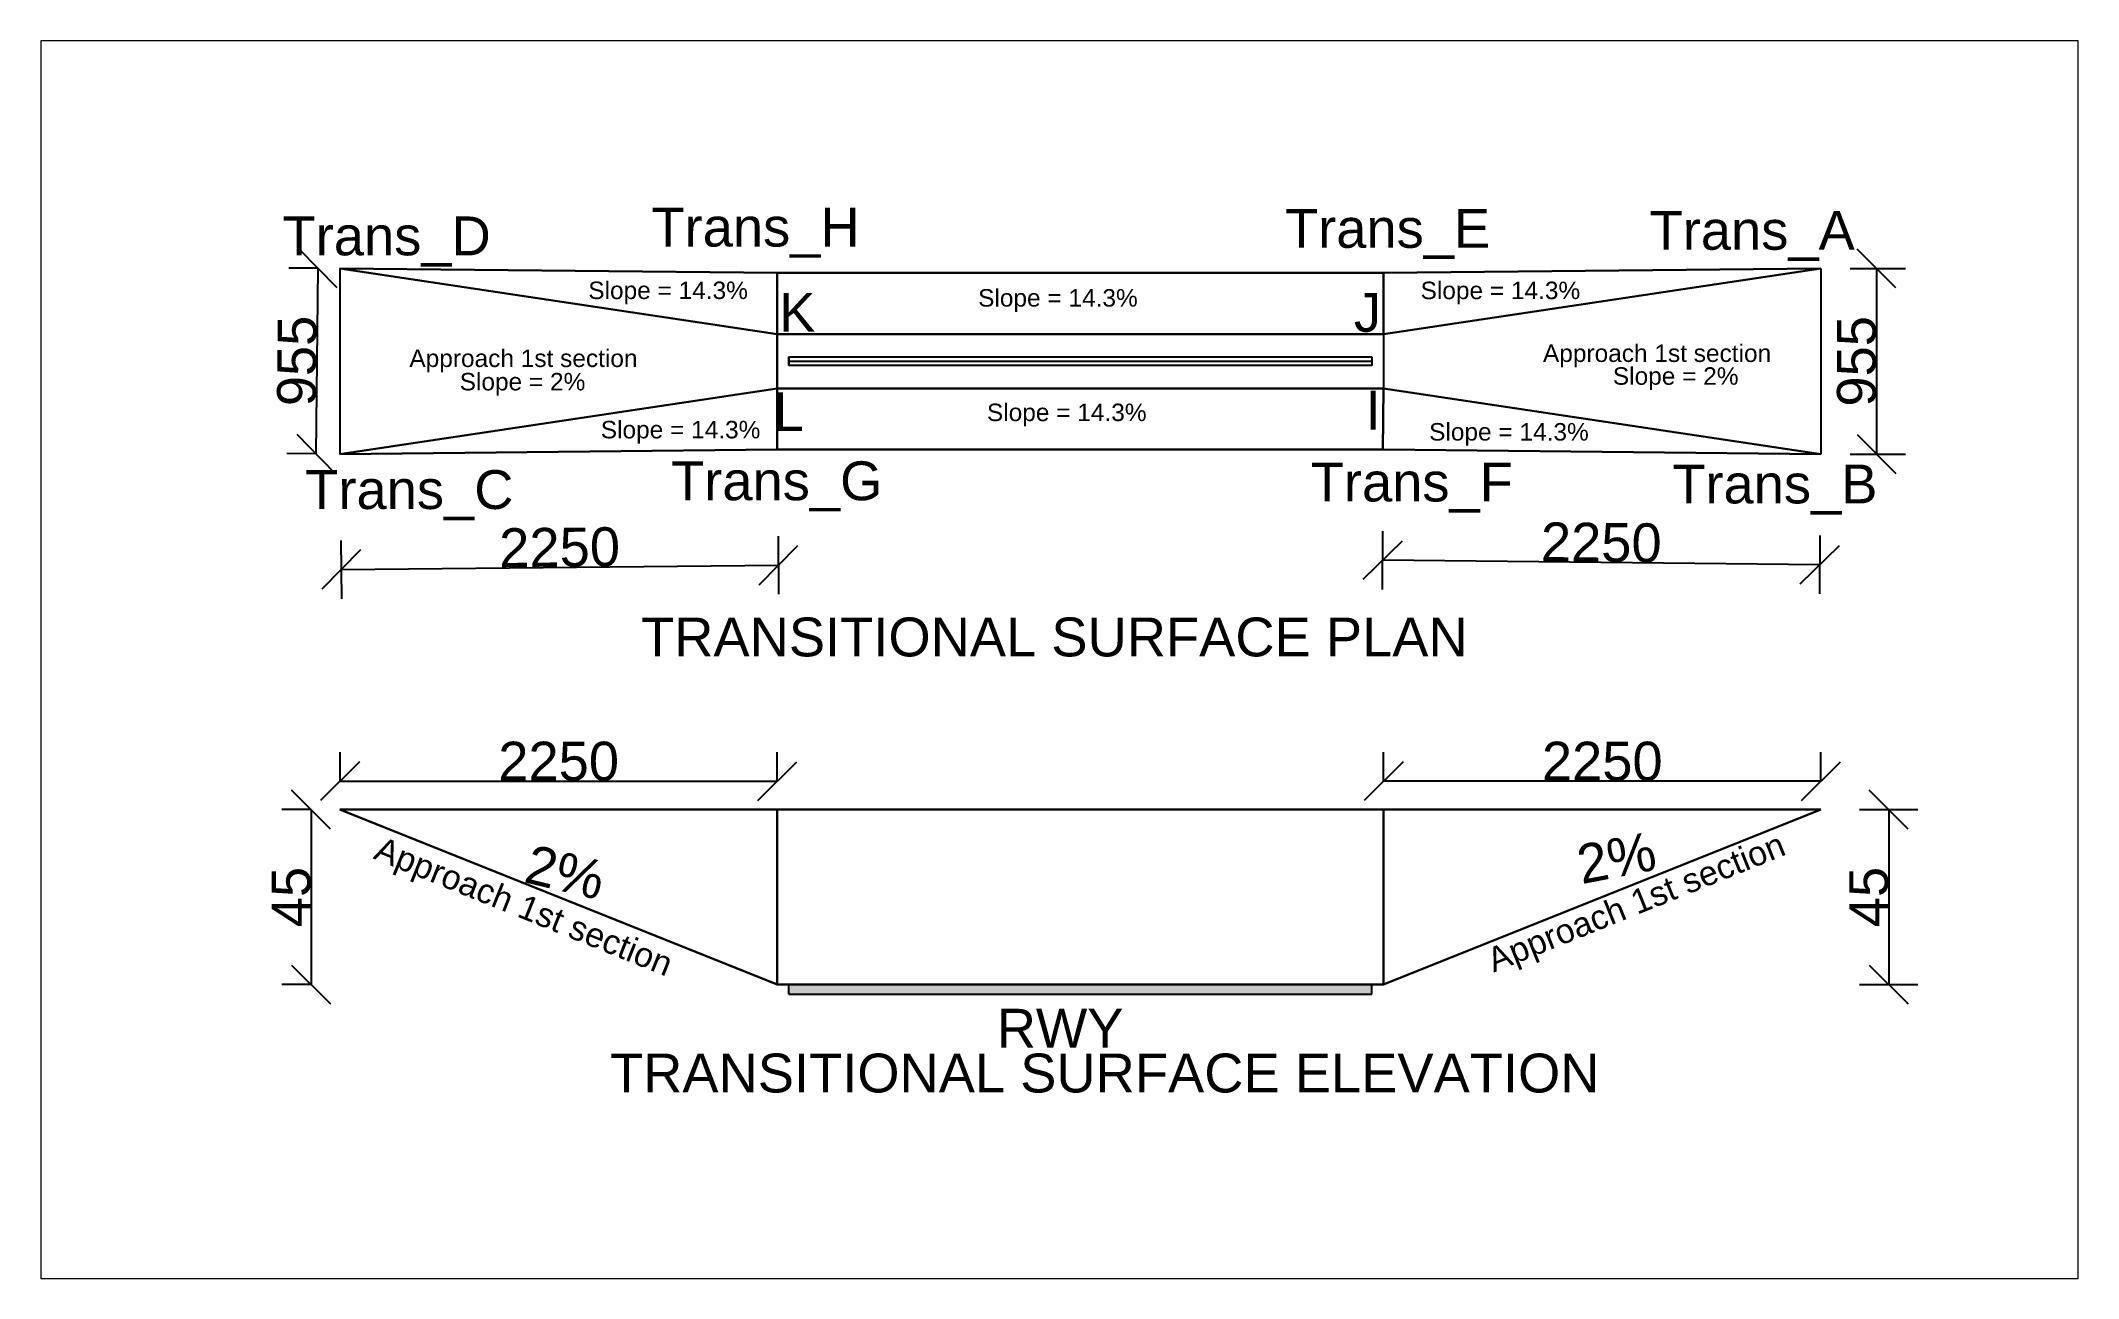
# Paper-space layout 'Trans' of a CAD drawing. Header units: metres. Extents: x 0.2 to 11.4, y 0.2 to 7.
# The model-space entities are those that its viewports show. They can reach past a viewport. Long polylines and large blocks are cut down to what shows.
import ezdxf

# ---------------------------------------------------------------- set-up
doc = ezdxf.new("R2010")
doc.units = ezdxf.units.M
doc.header["$MEASUREMENT"] = 0
doc.linetypes.add('ACAD_ISO02W100', pattern=[15, 12, -3])
for name, color, linetype in [('Approach', 20, 'Continuous'), ('Approach Elev', 132, 'Continuous'), ('Dimtxt', 82, 'Continuous'), ('Runway', 10, 'Continuous'), ('RWY CL', 80, 'ACAD_ISO02W100'), ('RWY Strip', 160, 'Continuous'), ('Text', 240, 'Continuous')]:
    doc.layers.add(name, color=color, linetype=linetype)
doc.layers.add('Trans', color=7, linetype='Continuous', lineweight=30, true_color=0x9fdd22)
doc.styles.add('Dimtxt', font='arial.ttf', dxfattribs={"height": 425})
doc.styles.get("Standard").update_dxf_attribs({"font": 'arial.ttf', "height": 425})
doc.styles.add('style2', font='arial.ttf', dxfattribs={"height": 200})
doc.dimstyles.new('Elev standard', dxfattribs={"dimtxt": 425, "dimasz": 200, "dimexe": 150, "dimexo": 150, "dimgap": 0.09, "dimtad": 1, "dimdec": 0, "dimlfac": 0.05, "dimzin": 0, "dimdsep": 46, "dimtxsty": 'Dimtxt', "dimblk": 'OBLIQUE', "dimcen": 0.09, "dimclrt": 256, "dimadec": 0, "dimazin": 0, "dimtfac": 1, "dimtdec": 0, "dimtix": 1, "dimtofl": 0, "dimtmove": 0, "dimatfit": 0, "dimfxl": 150, "dimfxlon": 1, "dimtolj": 1, "dimtzin": 0, "dimarcsym": 0})
doc.dimstyles.new('Standard 200', dxfattribs={"dimtxt": 200, "dimasz": 200, "dimexe": 150, "dimexo": 150, "dimgap": 0.09, "dimtad": 1, "dimdec": 0, "dimzin": 0, "dimdsep": 46, "dimtxsty": 'style2', "dimblk": 'OBLIQUE', "dimcen": 0.09, "dimclrt": 256, "dimadec": 0, "dimazin": 0, "dimtfac": 1, "dimtdec": 0, "dimtix": 1, "dimtofl": 0, "dimtmove": 0, "dimatfit": 0, "dimfxl": 150, "dimfxlon": 1, "dimtolj": 1, "dimtzin": 0, "dimarcsym": 0})

# ---------------------------------------------------------------- blocks, each defined once
blk = doc.blocks.new('_Oblique')
at = {"color": 0, "linetype": 'ByBlock', "lineweight": -2}
blk.add_line((-0.5, -0.5), (0.5, 0.5), dxfattribs=at)
blk = doc.blocks.new('*D66')
at = {"layer": 'Defpoints', "color": 0, "transparency": 16777216}
for p in [(67161, 105818), (69411, 105841), (69417, 105246)]:
    blk.add_point(p, dxfattribs=at)
at = {"layer": 'Dimtxt', "color": 0, "lineweight": -2, "transparency": 16777216}
for p, q in [((67165, 105373), (67168, 105073)), ((69415, 105396), (69418, 105096)), ((67167, 105223), (69417, 105246))]:
    blk.add_line(p, q, dxfattribs=at)
at = {"layer": 'Dimtxt', "color": 0, "lineweight": -2, "transparency": 16777216, "xscale": 200, "yscale": 200, "zscale": 200}
for p, rotation in [((67167, 105223), 180.5810866043362), ((69417, 105246), 0.5810866043362114)]:
    blk.add_blockref('_Oblique', p, dxfattribs=dict(at, rotation=rotation))
at = {"layer": 'Dimtxt', "transparency": 16777216, "insert": (68291, 105337), "char_height": 200, "attachment_point": 5, "rotation": 0.5811, "style": 'style2'}
blk.add_mtext('\\A1;2250', dxfattribs=at)
blk = doc.blocks.new('*D67')
at = {"layer": 'Defpoints', "color": 0, "transparency": 16777216}
for p in [(72531, 105841), (74781, 105818), (72525, 105271)]:
    blk.add_point(p, dxfattribs=at)
at = {"layer": 'Dimtxt', "color": 0, "lineweight": -2, "transparency": 16777216}
for p, q in [((72526, 105421), (72523, 105121)), ((74776, 105398), (74773, 105098)), ((74775, 105248), (72525, 105271))]:
    blk.add_line(p, q, dxfattribs=at)
at = {"layer": 'Dimtxt', "color": 0, "lineweight": -2, "transparency": 16777216, "xscale": 200, "yscale": 200, "zscale": 200}
for p, rotation in [((72525, 105271), 179.4189133956634), ((74775, 105248), 359.4189133956634)]:
    blk.add_blockref('_Oblique', p, dxfattribs=dict(at, rotation=rotation))
at = {"layer": 'Dimtxt', "transparency": 16777216, "insert": (73651, 105362), "char_height": 200, "attachment_point": 5, "rotation": 359.4189, "style": 'style2'}
blk.add_mtext('\\A1;2250', dxfattribs=at)
blk = doc.blocks.new('*D68')
at = {"layer": 'Defpoints', "color": 0, "transparency": 16777216}
for p in [(67170, 106773), (67037, 105819), (67161, 105818)]:
    blk.add_point(p, dxfattribs=at)
at = {"layer": 'Dimtxt', "color": 0, "lineweight": -2, "transparency": 16777216}
for p, q in [((67047, 106774), (66897, 106775)), ((67047, 106774), (67037, 105819)), ((67037, 105819), (66887, 105821))]:
    blk.add_line(p, q, dxfattribs=at)
at = {"layer": 'Dimtxt', "color": 0, "lineweight": -2, "transparency": 16777216, "xscale": 200, "yscale": 200, "zscale": 200}
for p, rotation in [((67047, 106774), 89.41891339566392), ((67037, 105819), 269.4189133956639)]:
    blk.add_blockref('_Oblique', p, dxfattribs=dict(at, rotation=rotation))
at = {"layer": 'Dimtxt', "transparency": 16777216, "insert": (66940, 106297), "char_height": 200, "attachment_point": 5, "rotation": 89.4189, "style": 'style2'}
blk.add_mtext('\\A1;955', dxfattribs=at)
blk = doc.blocks.new('*D69')
at = {"layer": 'Defpoints', "color": 0, "transparency": 16777216}
for p in [(74781, 106773), (74781, 105818), (75067, 105818)]:
    blk.add_point(p, dxfattribs=at)
at = {"layer": 'Dimtxt', "color": 0, "lineweight": -2, "transparency": 16777216}
for p, q in [((74931, 106773), (75217, 106773)), ((75067, 106773), (75067, 105818)), ((74931, 105818), (75217, 105818))]:
    blk.add_line(p, q, dxfattribs=at)
at = {"layer": 'Dimtxt', "color": 0, "lineweight": -2, "transparency": 16777216, "xscale": 200, "yscale": 200, "zscale": 200}
for p, rotation in [((75067, 106773), 90), ((75067, 105818), 270)]:
    blk.add_blockref('_Oblique', p, dxfattribs=dict(at, rotation=rotation))
at = {"layer": 'Dimtxt', "transparency": 16777216, "insert": (74965, 106295), "char_height": 200, "attachment_point": 5, "rotation": 90, "style": 'style2'}
blk.add_mtext('\\A1;955', dxfattribs=at)
blk = doc.blocks.new('*D70')
at = {"layer": 'Defpoints', "color": 0, "transparency": 16777216}
for p in [(74781, 103988), (74781, 103088), (75130, 103088)]:
    blk.add_point(p, dxfattribs=at)
at = {"layer": 'Dimtxt', "color": 0, "lineweight": -2, "transparency": 16777216}
for p, q in [((74980, 103988), (75280, 103988)), ((75130, 103988), (75130, 103088)), ((74980, 103088), (75280, 103088))]:
    blk.add_line(p, q, dxfattribs=at)
at = {"layer": 'Dimtxt', "color": 0, "lineweight": -2, "transparency": 16777216, "xscale": 200, "yscale": 200, "zscale": 200}
for p, rotation in [((75130, 103988), 90), ((75130, 103088), 270)]:
    blk.add_blockref('_Oblique', p, dxfattribs=dict(at, rotation=rotation))
at = {"layer": 'Dimtxt', "transparency": 16777216, "insert": (75028, 103538), "char_height": 425, "attachment_point": 5, "rotation": 90, "style": 'Dimtxt'}
blk.add_mtext('\\A1;{\\H0.47059x;45}', dxfattribs=at)
blk = doc.blocks.new('*D71')
at = {"layer": 'Defpoints', "color": 0, "transparency": 16777216}
for p in [(67161, 103988), (67012, 103088), (67161, 103088)]:
    blk.add_point(p, dxfattribs=at)
at = {"layer": 'Dimtxt', "color": 0, "lineweight": -2, "transparency": 16777216}
for p, q in [((67012, 103988), (66862, 103988)), ((67012, 103988), (67012, 103088)), ((67012, 103088), (66862, 103088))]:
    blk.add_line(p, q, dxfattribs=at)
at = {"layer": 'Dimtxt', "color": 0, "lineweight": -2, "transparency": 16777216, "xscale": 200, "yscale": 200, "zscale": 200}
for p, rotation in [((67012, 103988), 90), ((67012, 103088), 270)]:
    blk.add_blockref('_Oblique', p, dxfattribs=dict(at, rotation=rotation))
at = {"layer": 'Dimtxt', "transparency": 16777216, "insert": (66911, 103538), "char_height": 425, "attachment_point": 5, "rotation": 90, "style": 'Dimtxt'}
blk.add_mtext('\\A1;{\\H0.47059x;45}', dxfattribs=at)
blk = doc.blocks.new('*D72')
at = {"layer": 'Defpoints', "color": 0, "transparency": 16777216}
for p in [(69411, 104134), (67161, 103988), (69411, 103988)]:
    blk.add_point(p, dxfattribs=at)
at = {"layer": 'Dimtxt', "color": 0, "lineweight": -2, "transparency": 16777216}
for p, q in [((67161, 104134), (67161, 104284)), ((69411, 104134), (69411, 104284)), ((67161, 104134), (69411, 104134))]:
    blk.add_line(p, q, dxfattribs=at)
at = {"layer": 'Dimtxt', "color": 0, "lineweight": -2, "transparency": 16777216, "xscale": 200, "yscale": 200, "zscale": 200, "rotation": 180}
blk.add_blockref('_Oblique', (67161, 104134), dxfattribs=at)
at = {"layer": 'Dimtxt', "color": 0, "lineweight": -2, "transparency": 16777216, "xscale": 200, "yscale": 200, "zscale": 200}
blk.add_blockref('_Oblique', (69411, 104134), dxfattribs=at)
at = {"layer": 'Dimtxt', "transparency": 16777216, "insert": (68286, 104236), "char_height": 200, "attachment_point": 5, "style": 'style2'}
blk.add_mtext('\\A1;2250', dxfattribs=at)
blk = doc.blocks.new('*D73')
at = {"layer": 'Defpoints', "color": 0, "transparency": 16777216}
for p in [(72531, 104134), (72531, 103988), (74781, 103988)]:
    blk.add_point(p, dxfattribs=at)
at = {"layer": 'Dimtxt', "color": 0, "lineweight": -2, "transparency": 16777216}
for p, q in [((72531, 104134), (72531, 104284)), ((74781, 104134), (74781, 104284)), ((74781, 104134), (72531, 104134))]:
    blk.add_line(p, q, dxfattribs=at)
at = {"layer": 'Dimtxt', "color": 0, "lineweight": -2, "transparency": 16777216, "xscale": 200, "yscale": 200, "zscale": 200, "rotation": 180}
blk.add_blockref('_Oblique', (72531, 104134), dxfattribs=at)
at = {"layer": 'Dimtxt', "color": 0, "lineweight": -2, "transparency": 16777216, "xscale": 200, "yscale": 200, "zscale": 200}
blk.add_blockref('_Oblique', (74781, 104134), dxfattribs=at)
at = {"layer": 'Dimtxt', "transparency": 16777216, "insert": (73656, 104236), "char_height": 200, "attachment_point": 5, "style": 'style2'}
blk.add_mtext('\\A1;2250', dxfattribs=at)

msp = doc.modelspace()

# ---------------------------------------------------------------- hatches: boundary and pattern name
at = {"layer": 'Approach Elev'}
h = msp.add_hatch(color=256, dxfattribs=at)
h.dxf.hatch_style = 1
h.paths.add_polyline_path([(72470.7, 103088.1), (69470.7, 103088.1), (69470.7, 103038.1), (72470.7, 103038.1)])

# ---------------------------------------------------------------- linework, layer by layer
at = {"layer": 'Approach'}
for p, q in [((67160.7, 106772.8), (67160.7, 105817.8)), ((74780.7, 106772.8), (74780.7, 105817.8)), ((69410.7, 106435.3), (69410.7, 106155.3)), ((72530.7, 106435.3), (72530.7, 106155.3)), ((69410.7, 103088.1), (67160.7, 103988.1)), ((72530.7, 103088.1), (74780.7, 103988.1)), ((69470.7, 103038.1), (72470.7, 103038.1))]:
    msp.add_line(p, q, dxfattribs=at)
at = {"layer": 'Approach Elev'}
for p, q in [((69470.7, 103038.1), (69470.7, 103088.1)), ((72470.7, 103038.1), (72470.7, 103088.1))]:
    msp.add_line(p, q, dxfattribs=at)
at = {"layer": 'Runway'}
for p, q in [((69470.7, 106317.8), (72470.7, 106317.8)), ((69470.7, 106272.8), (69470.7, 106317.8)), ((69470.7, 106317.8), (69470.7, 106272.8)), ((72470.7, 106317.8), (72470.7, 106272.8)), ((72470.7, 106272.8), (69470.7, 106272.8))]:
    msp.add_line(p, q, dxfattribs=at)
at = {"layer": 'RWY CL'}
msp.add_line((69470.7, 106295.3), (72470.7, 106295.3), dxfattribs=at)
at = {"layer": 'RWY Strip'}
for p, q in [((69410.7, 106155.3), (69410.7, 106435.3)), ((69410.7, 106435.3), (72530.7, 106435.3)), ((69410.7, 106435.3), (69410.7, 106155.3)), ((72530.7, 106435.3), (72530.7, 106155.3)), ((69410.7, 106155.3), (72530.7, 106155.3))]:
    msp.add_line(p, q, dxfattribs=at)
at = {"layer": 'Trans'}
for p, q in [((69410.7, 106435.3), (67160.7, 106772.8)), ((69410.7, 106749.9), (67160.7, 106772.8)), ((69410.7, 106749.9), (72530.7, 106749.9)), ((69410.7, 106435.3), (69410.7, 106749.9)), ((72530.7, 106435.3), (74780.7, 106772.8)), ((72530.7, 106749.9), (74780.7, 106772.8)), ((72530.7, 106435.3), (72530.7, 106749.9)), ((69410.7, 106435.3), (72530.7, 106435.3)), ((67160.7, 105817.8), (69410.7, 106155.3)), ((69410.7, 106155.3), (69410.7, 105840.6)), ((69410.7, 106155.3), (72530.7, 106155.3)), ((72530.7, 106155.3), (72527.5, 105840.6)), ((74780.7, 105817.8), (72530.7, 106155.3)), ((69410.7, 105840.6), (67160.7, 105817.8)), ((69410.7, 105840.6), (72530.7, 105840.6)), ((72530.7, 105840.6), (74780.7, 105817.8)), ((67160.7, 103988.1), (69410.7, 103988.1)), ((69410.7, 103088.1), (67160.7, 103988.1)), ((69410.7, 103988.1), (69410.7, 103088.1)), ((72530.7, 103988.1), (69410.7, 103988.1)), ((72530.7, 103088.1), (72530.7, 103988.1)), ((72530.7, 103988.1), (74780.7, 103988.1)), ((74780.7, 103988.1), (72530.7, 103088.1)), ((69410.7, 103088.1), (72530.7, 103088.1))]:
    msp.add_line(p, q, dxfattribs=at)

# ---------------------------------------------------------------- texts
at = {"layer": 'Approach', "char_height": 200, "attachment_point": 1, "style": 'style2'}
for s, insert in [('TRANSITIONAL SURFACE PLAN', (68710.1, 104976.4)), ('TRANSITIONAL SURFACE ELEVATION', (68550, 102732.3))]:
    msp.add_mtext_dynamic_manual_height_columns(s, width=13303.507, gutter_width=2125, heights=[0], dxfattribs=dict(at, insert=insert))
at = {"layer": 'Dimtxt', "char_height": 90, "attachment_point": 3}
for s, insert in [('Slope = 14.3%', (69259.7, 106705.4)), ('Slope = 14.3%', (71265.7, 106666.6)), ('Slope = 14.3%', (73542.4, 106705)), ('Approach 1st section', (68691.9, 106355.7)), ('Approach 1st section', (74525, 106381.7)), ('Slope = 2%', (68423.3, 106235.3)), ('Slope = 2%', (74357.1, 106264.4)), ('Slope = 14.3%', (71311.1, 106077.3)), ('Slope = 14.3%', (69324, 105988.5)), ('Slope = 14.3%', (73586.4, 105977.2))]:
    msp.add_mtext_dynamic_manual_height_columns(s, width=1776.87, gutter_width=1, heights=[644.6], dxfattribs=dict(at, insert=insert))
at = {"layer": 'Dimtxt', "attachment_point": 1, "style": 'style2'}
for s, width, heights, insert, char_height, rotation in [('Approach 1st section', 3367.142, [130.6], (67374.1, 103853.4), 125, 338.05067), ('2%', 1304.473, [0], (68147.3, 103810.6), 200, 346.49066), ('Approach 1st section', 3367.142, [130.6], (73050.1, 103264.6), 125, 21.95941), ('2%', 1304.473, [0], (73511.7, 103800.4), 200, 10.94863)]:
    msp.add_mtext_dynamic_manual_height_columns(s, width=width, gutter_width=2125, heights=heights, dxfattribs=dict(at, insert=insert, char_height=char_height, rotation=rotation))
at = {"layer": 'Dimtxt', "insert": (70540.4, 102962.9), "char_height": 200, "attachment_point": 1, "style": 'style2'}
msp.add_mtext_dynamic_manual_height_columns('RWY', width=1650.888, gutter_width=1000, heights=[0], dxfattribs=at)
at = {"layer": 'Text', "char_height": 200, "attachment_point": 3}
for s, width, insert in [('Trans_H', 99.134, (69834.8, 107085.5)), ('Trans_E', 99.134, (73079.3, 107079.1)), ('Trans_A', 99.134, (74955.3, 107069.2)), ('Trans_D', 99.134, (67936.6, 107040.5)), ('K', 99.134, (69607.3, 106647)), ('J', 99.134, (72517.8, 106647)), ('L', 200, (69547.6, 106135.9)), ('I', 200, (72515.7, 106143.6)), ('Trans_C', 99.134, (68053.3, 105735)), ('Trans_G', 99.134, (69951.5, 105780)), ('Trans_F', 99.134, (73196, 105773.7)), ('Trans_B', 99.134, (75072.1, 105763.8))]:
    msp.add_mtext_dynamic_manual_height_columns(s, width=width, gutter_width=1, heights=[0], dxfattribs=dict(at, insert=insert))

# ---------------------------------------------------------------- dimensions: what is measured, and where the dimension line sits
at = {"layer": 'Dimtxt'}
for p1, p2, distance, picture, middle in [((67170.4, 106772.7), (67160.7, 105817.8), -123.6, '*D68', (66939.7, 106297.5)), ((67160.7, 105817.8), (69410.7, 105840.6), -594.4, '*D66', (68290.7, 105337)), ((74780.7, 105817.8), (72530.7, 105840.6), 569.5, '*D67', (73650.9, 105361.8))]:
    dim = msp.add_aligned_dim(p1=p1, p2=p2, distance=distance, dimstyle='Standard 200', dxfattribs=at)
    dim.commit()
    dim.dimension.update_dxf_attribs({"geometry": picture, "text_midpoint": middle})
dim = msp.add_linear_dim(base=(75066.7, 105817.8), p1=(74780.7, 106772.8), p2=(74780.7, 105817.8), angle=90, dimstyle='Standard 200', dxfattribs=at)
dim.commit()
dim.dimension.update_dxf_attribs({"geometry": '*D69', "text_midpoint": (74964.5, 106295.3)})
for base, p1, p2, picture, middle in [((69410.7, 104134.1), (67160.7, 103988.1), (69410.7, 103988.1), '*D72', (68285.7, 104236.3)), ((72530.7, 104134.1), (74780.7, 103988.1), (72530.7, 103988.1), '*D73', (73655.7, 104236.3))]:
    dim = msp.add_linear_dim(base=base, p1=p1, p2=p2, dimstyle='Standard 200', dxfattribs=at)
    dim.commit()
    dim.dimension.update_dxf_attribs({"geometry": picture, "text_midpoint": middle})
for base, p1, p2, picture, middle in [((67012.5, 103088.1), (67160.7, 103988.1), (67160.7, 103088.1), '*D71', (66910.7, 103538.1)), ((75129.6, 103088.1), (74780.7, 103988.1), (74780.7, 103088.1), '*D70', (75027.8, 103538.1))]:
    dim = msp.add_linear_dim(base=base, p1=p1, p2=p2, angle=90, text='{\\H0.47059x;<>}', dimstyle='Elev standard', dxfattribs=at)
    dim.commit()
    dim.dimension.update_dxf_attribs({"geometry": picture, "text_midpoint": middle})

psp = doc.layouts.new('Trans')

# ---------------------------------------------------------------- viewports
at = {"layer": '0'}
psp.add_viewport(center=(5.787, 3.606), size=(11.145, 6.77023), view_center_point=(70863.496, 104759.986), view_height=6368.60728, dxfattribs=at)

doc.saveas('drawing.dxf')
